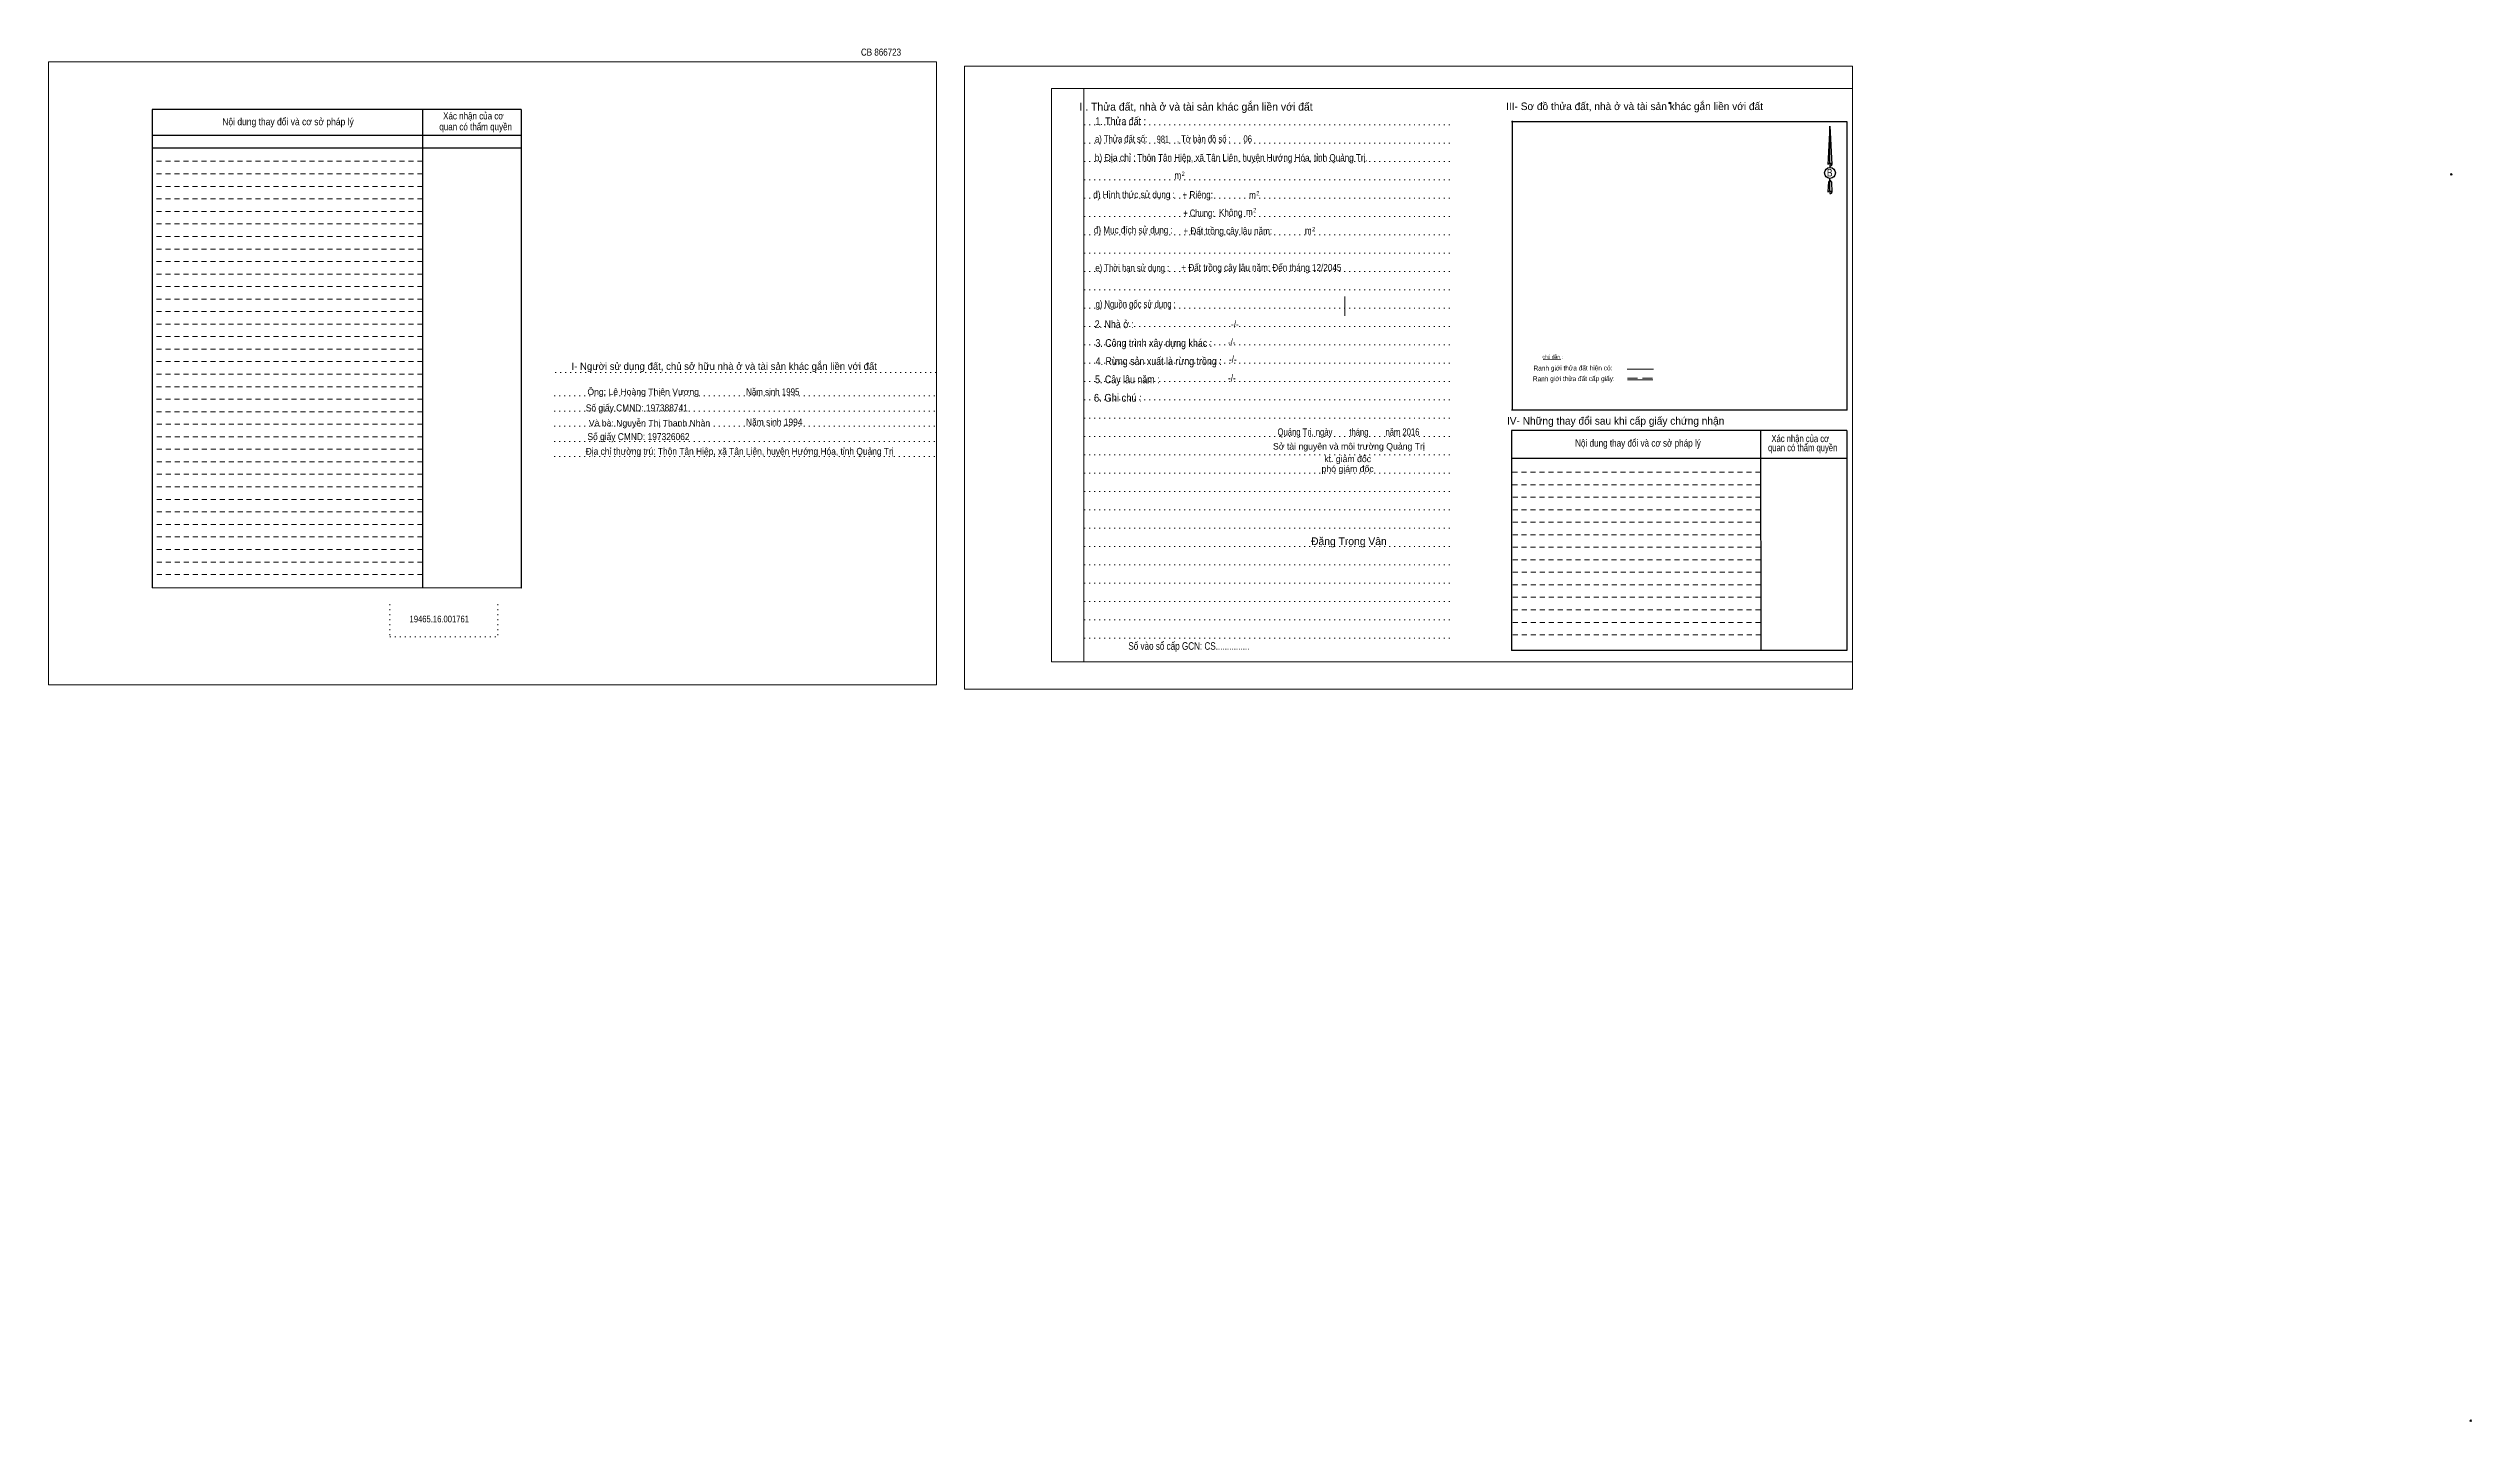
# Model space of a CAD drawing. Header units: metres. Extents: x 548509 to 549671, y 1838573 to 1838916.
# Drawn here: x 548509 to 549069, y 1838599 to 1838916 of the extents above; entities that cross this region are included whole.
import ezdxf
from ezdxf.enums import TextEntityAlignment as Align

# ---------------------------------------------------------------- set-up
doc = ezdxf.new("R2010")
doc.units = ezdxf.units.M
doc.header["$LTSCALE"] = 0.77
doc.header["$PDMODE"] = 32
doc.header["$PDSIZE"] = 0.385
for name, pattern in [('DOTTED', [1.5, 0.3, -1.2]), ('MEDIUM_DASHED', [4.5, 3, -1.5]), ('SHORT_DASHED', [2.7, 1.5, -1.2])]:
    doc.linetypes.add(name, pattern=pattern)
for name, color, linetype, lineweight in [('1', 7, 'DOTTED', 13), ('15', 7, 'Continuous', 13), ('18', 7, 'Continuous', 25), ('2', 7, 'SHORT_DASHED', 13), ('28', 7, 'Continuous', 13), ('55', 7, 'Continuous', 13)]:
    doc.layers.add(name, color=color, linetype=linetype, lineweight=lineweight)
doc.layers.add('40', color=7, linetype='Continuous')

msp = doc.modelspace()

# ---------------------------------------------------------------- linework, layer by layer
at = {"layer": '1', "linetype": 'Continuous'}
for p, q in [((548740.84, 1838907), (548925.94, 1838907)), ((548740.84, 1838907), (548740.84, 1838774.5)), ((548925.94, 1838907), (548925.94, 1838773.38)), ((548740.84, 1838774.5), (548925.94, 1838774.5))]:
    msp.add_line(p, q, dxfattribs=at)
at = {"layer": '1'}
for p, q in [((548748.34, 1838907), (548748.34, 1838774.5)), ((548748.34, 1838907), (548748.34, 1838774.5)), ((548748.4, 1838898.6), (548832.94, 1838898.6)), ((548748.4, 1838894.36), (548832.94, 1838894.36)), ((548748.4, 1838890.12), (548832.94, 1838890.12)), ((548748.4, 1838885.9), (548832.94, 1838885.9)), ((548748.4, 1838881.66), (548832.94, 1838881.66)), ((548748.4, 1838877.42), (548832.94, 1838877.42)), ((548748.4, 1838873.18), (548832.94, 1838873.18)), ((548748.4, 1838868.96), (548832.94, 1838868.96)), ((548748.4, 1838864.7), (548832.94, 1838864.7)), ((548748.4, 1838860.48), (548832.94, 1838860.48)), ((548748.4, 1838856.24), (548832.94, 1838856.24)), ((548748.4, 1838852), (548832.94, 1838852)), ((548748.4, 1838847.76), (548832.94, 1838847.76)), ((548626.18, 1838841.38), (548714.24, 1838841.38)), ((548748.4, 1838843.54), (548832.94, 1838843.54)), ((548748.4, 1838839.3), (548832.94, 1838839.3)), ((548625.9, 1838835.98), (548713.94, 1838835.98)), ((548748.4, 1838835.06), (548832.94, 1838835.06)), ((548625.9, 1838832.48), (548713.94, 1838832.48)), ((548625.9, 1838828.98), (548713.94, 1838828.98)), ((548748.4, 1838830.82), (548832.94, 1838830.82)), ((548625.9, 1838825.48), (548713.94, 1838825.48)), ((548625.9, 1838821.98), (548713.94, 1838821.98)), ((548748.4, 1838826.58), (548832.94, 1838826.58)), ((548748.4, 1838822.36), (548832.94, 1838822.36)), ((548748.4, 1838818.12), (548832.94, 1838818.12)), ((548748.4, 1838813.88), (548832.94, 1838813.88)), ((548748.4, 1838809.64), (548832.94, 1838809.64)), ((548748.4, 1838805.42), (548832.94, 1838805.42)), ((548748.4, 1838801.18), (548832.94, 1838801.18)), ((548748.4, 1838796.94), (548832.94, 1838796.94)), ((548748.4, 1838792.7), (548832.94, 1838792.7)), ((548748.4, 1838788.48), (548832.94, 1838788.48)), ((548587.96, 1838787.86), (548587.96, 1838780.34)), ((548612.94, 1838787.86), (548612.94, 1838780.34)), ((548748.4, 1838784.24), (548832.94, 1838784.24)), ((548587.96, 1838780.34), (548612.94, 1838780.34)), ((548748.4, 1838780), (548832.94, 1838780))]:
    msp.add_line(p, q, dxfattribs=at)
at = {"layer": '1', "linetype": 'Continuous'}
for points in [[(548509.06, 1838769.2), (548714.26, 1838769.2), (548714.26, 1838913.2), (548509.06, 1838913.2)], [(548509.06, 1838913.2), (548714.26, 1838913.2), (548714.26, 1838769.2), (548509.06, 1838769.2)], [(548509.06, 1838769.2), (548714.26, 1838769.2), (548714.26, 1838913.2), (548509.06, 1838913.2)], [(548720.74, 1838768.2), (548925.94, 1838768.2), (548925.94, 1838912.2), (548720.74, 1838912.2)], [(548748.34, 1838907), (548925.94, 1838907), (548925.94, 1838774.5), (548748.34, 1838774.5)]]:
    msp.add_lwpolyline(points, close=True, dxfattribs=at)
at = {"layer": '15'}
msp.add_line((548808.68, 1838858.95), (548808.68, 1838854.5), dxfattribs=at)
at = {"layer": '18'}
for p, q in [((548920.74, 1838898.3), (548921.22, 1838889.46)), ((548920.74, 1838898.3), (548921.22, 1838889.46)), ((548920.74, 1838898.3), (548921.22, 1838889.46)), ((548920.36, 1838890.84), (548920.28, 1838889.48)), ((548920.74, 1838889.76), (548920.74, 1838889.42)), ((548920.74, 1838889.42), (548920.74, 1838889.16)), ((548920.74, 1838889.16), (548920.74, 1838888.82)), ((548920.74, 1838889.16), (548920.74, 1838888.82)), ((548920.74, 1838889.16), (548920.74, 1838888.82)), ((548921.22, 1838889.46), (548921.22, 1838889.48)), ((548920.74, 1838885.84), (548920.74, 1838886.24)), ((548920.74, 1838885.84), (548920.74, 1838886.24)), ((548920.74, 1838885.84), (548920.74, 1838886.24)), ((548920.74, 1838885.84), (548921.1, 1838885.36)), ((548920.74, 1838885.84), (548921.1, 1838885.36)), ((548920.74, 1838885.84), (548921.1, 1838885.36)), ((548920.74, 1838883.34), (548920.74, 1838883)), ((548921.1, 1838885.36), (548921.22, 1838883.04)), ((548921.1, 1838885.36), (548921.22, 1838883.04)), ((548921.1, 1838885.36), (548921.22, 1838883.04)), ((548920.74, 1838883), (548920.74, 1838882.74)), ((548921.22, 1838883.04), (548921.22, 1838883.06))]:
    msp.add_line(p, q, dxfattribs=at)
for points in [[(548920.74, 1838889.76), (548920.74, 1838898.3), (548920.36, 1838890.84)], [(548920.74, 1838883.34), (548920.74, 1838885.84), (548920.42, 1838885.36), (548920.36, 1838884.42), (548920.28, 1838883.06)]]:
    msp.add_lwpolyline(points, dxfattribs=at)
for centre, start_param, end_param in [((548920.764, 1838889.4382), 1.57079633, 3.07445202), ((548920.764, 1838889.4382), 0.06714063, 1.57079633), ((548920.764, 1838889.4382), 4.71238898, 6.28318531), ((548920.764, 1838883.0177), 1.57079633, 2.49106941), ((548920.764, 1838883.0177), 0.06714063, 1.57079633), ((548920.764, 1838883.0177), 2.49106941, 3.07427841), ((548920.764, 1838883.0177), 4.71238898, 6.28318531)]:
    msp.add_ellipse(centre, major_axis=(0.4535, 0), ratio=0.655448, start_param=start_param, end_param=end_param, dxfattribs=at)
msp.add_ellipse((548920.7636, 1838887.4997), major_axis=(0, 1.258), ratio=0.983453, dxfattribs=at)
at = {"layer": '2', "linetype": 'Continuous', "lineweight": 25}
for p, q in [((548618.32, 1838902.16), (548533.06, 1838902.16)), ((548533.06, 1838902.16), (548533.06, 1838791.64)), ((548595.48, 1838902.16), (548595.52, 1838791.56)), ((548618.32, 1838896.12), (548533.16, 1838896.12)), ((548618.32, 1838893.24), (548533.16, 1838893.24))]:
    msp.add_line(p, q, dxfattribs=at)
at = {"layer": '2'}
for p, q in [((548595.48, 1838890.18), (548533.04, 1838890.18)), ((548595.48, 1838887.28), (548533.04, 1838887.28)), ((548595.48, 1838887.28), (548533.06, 1838887.28)), ((548595.48, 1838884.38), (548533.06, 1838884.38)), ((548595.48, 1838881.5), (548533.06, 1838881.5)), ((548595.48, 1838878.6), (548533.06, 1838878.6)), ((548595.48, 1838875.7), (548533.06, 1838875.7)), ((548595.48, 1838872.82), (548533.06, 1838872.82)), ((548595.5, 1838869.92), (548533.06, 1838869.92)), ((548595.5, 1838867.04), (548533.06, 1838867.04)), ((548595.5, 1838864.14), (548533.06, 1838864.14)), ((548595.5, 1838861.24), (548533.06, 1838861.24)), ((548595.5, 1838858.36), (548533.06, 1838858.36)), ((548595.5, 1838855.46), (548533.06, 1838855.46)), ((548595.5, 1838852.56), (548533.06, 1838852.56)), ((548595.5, 1838849.68), (548533.06, 1838849.68)), ((548595.5, 1838846.78), (548533.06, 1838846.78)), ((548595.5, 1838843.9), (548533.06, 1838843.9)), ((548595.5, 1838841), (548533.06, 1838841)), ((548595.5, 1838838.1), (548533.06, 1838838.1)), ((548595.5, 1838835.22), (548533.06, 1838835.22)), ((548595.5, 1838832.32), (548533.06, 1838832.32)), ((548595.52, 1838829.42), (548533.06, 1838829.42)), ((548595.52, 1838826.54), (548533.06, 1838826.54)), ((548595.52, 1838823.64), (548533.06, 1838823.64)), ((548595.52, 1838820.74), (548533.06, 1838820.74)), ((548595.52, 1838817.86), (548533.06, 1838817.86)), ((548595.52, 1838814.96), (548533.06, 1838814.96)), ((548595.52, 1838812.08), (548533.06, 1838812.08)), ((548904.7, 1838815.46), (548847.14, 1838815.46)), ((548904.72, 1838812.58), (548847.14, 1838812.58)), ((548595.52, 1838809.18), (548533.06, 1838809.18)), ((548595.52, 1838806.28), (548533.06, 1838806.28)), ((548904.72, 1838809.68), (548847.14, 1838809.68)), ((548904.72, 1838806.78), (548847.14, 1838806.78)), ((548595.52, 1838803.4), (548533.06, 1838803.4)), ((548595.52, 1838800.5), (548533.06, 1838800.5)), ((548904.72, 1838803.9), (548847.14, 1838803.9)), ((548904.72, 1838801), (548847.14, 1838801)), ((548595.52, 1838797.6), (548533.06, 1838797.6)), ((548595.52, 1838794.72), (548533.06, 1838794.72)), ((548904.72, 1838798.1), (548847.14, 1838798.1)), ((548904.74, 1838795.22), (548847.14, 1838795.22)), ((548904.74, 1838792.32), (548847.14, 1838792.32)), ((548904.74, 1838789.44), (548847.14, 1838789.44)), ((548904.74, 1838786.54), (548847.14, 1838786.54)), ((548904.74, 1838783.64), (548847.14, 1838783.64)), ((548904.76, 1838780.76), (548847.14, 1838780.76))]:
    msp.add_line(p, q, dxfattribs=at)
at = {"layer": '2', "linetype": 'Continuous', "lineweight": 25}
msp.add_lwpolyline([(548618.32, 1838902.16), (548618.28, 1838791.52), (548533.06, 1838791.64)], dxfattribs=at)
at = {"layer": '28', "lineweight": 25}
for p, q in [((548847.28, 1838899.56), (548847.28, 1838832.92)), ((548924.72, 1838832.7), (548847.2, 1838832.7)), ((548904.7, 1838828), (548904.76, 1838777.12)), ((548924.66, 1838828), (548924.62, 1838777.12)), ((548924.64, 1838821.54), (548847.14, 1838821.54)), ((548924.62, 1838777.12), (548847.14, 1838777.12))]:
    msp.add_line(p, q, dxfattribs=at)
at = {"layer": '28', "linetype": 'SHORT_DASHED'}
msp.add_line((548904.7, 1838818.36), (548847.14, 1838818.36), dxfattribs=at)
at = {"layer": '28', "lineweight": 25}
for points in [[(548924.72, 1838832.7), (548924.72, 1838899.34), (548847.2, 1838899.34)], [(548924.66, 1838828), (548847.14, 1838828), (548847.14, 1838777.12)]]:
    msp.add_lwpolyline(points, dxfattribs=at)
at = {"layer": '28'}
for p in [(548883.68, 1838903.66), (549064.35, 1838887.16), (549068.83, 1838599.2)]:
    msp.add_point(p, dxfattribs=at)
at = {"layer": '55'}
for p, q in [((548854.5, 1838844.4), (548858.54, 1838844.46)), ((548873.88, 1838842.14), (548879.98, 1838842.14)), ((548873.94, 1838839.66), (548879.8, 1838839.66)), ((548873.94, 1838839.66), (548879.8, 1838839.66))]:
    msp.add_line(p, q, dxfattribs=at)
at = {"layer": '55', "linetype": 'MEDIUM_DASHED'}
msp.add_line((548873.94, 1838840.1), (548879.94, 1838840.1), dxfattribs=at)

# ---------------------------------------------------------------- texts
at = {"layer": '18'}
for s, height, p in [('II. Thửa đất, nhà ở và tài sản khác gắn liền với đất', 1.8, (548774.26, 1838901.9)), ('Sở tài nguyên và môi trường Quảng Trị', 1.5, (548809.59, 1838823.58)), ('kt. giám đốc', 1.5, (548809.3, 1838820.68)), ('phó giám đốc', 1.5, (548809.29, 1838818.37)), ('Đặng Trọng Vân', 1.782, (548809.585, 1838801.52))]:
    msp.add_text(s, height=height, dxfattribs=at).set_placement(p, align=Align.CENTER)
for s, height, width, p in [('1. Thửa đất :', 1.8, 0.85, (548756.845, 1838898.54)), ('a) Thửa đất số:              , Tờ bản đồ số : ', 1.65, 0.8, (548766.84, 1838894.53)), ('981', 1.65, 0.75, (548766.605, 1838894.48)), ('06', 1.65, 0.8, (548786.2, 1838894.54)), ('b) Địa chỉ : ', 1.65, 0.9, (548755.84, 1838890.2)), ('Thôn Tân Hiệp, xã Tân Liên, huyện Hướng Hóa, tỉnh Quảng Trị.', 1.65, 0.85, (548787.3, 1838890.19)), ('d) Hình thức sử dụng :', 1.65, 0.85, (548759.935, 1838881.68)), (' m', 1.65, 0.85, (548769.795, 1838886.11)), ('2', 1, 0.75, (548771.285, 1838886.81)), ('+ Riêng: ', 1.65, 0.85, (548774.905, 1838881.64)), ('2', 1, 0.75, (548788.565, 1838882.3)), ('B', 1.728, 0.85, (548920.685, 1838886.68)), ('       + Chung:', 1.65, 0.8, (548773.175, 1838877.4)), ('Không', 1.65, 0.85, (548782.275, 1838877.52)), (' m', 1.65, 0.85, (548786.315, 1838877.68)), (' m', 1.65, 0.85, (548787.055, 1838881.58)), ('2', 1, 0.75, (548787.825, 1838878.4)), ('đ) Mục đích sử dụng :', 1.65, 0.85, (548759.765, 1838873.5)), ('+ Đất trồng cây lâu năm:', 1.65, 0.85, (548781.6, 1838873.28)), (' m', 1.65, 0.85, (548799.945, 1838873.33)), ('2', 1, 0.75, (548801.455, 1838874.03)), ('e) Thời hạn sử dụng :', 1.65, 0.8, (548759.53, 1838864.74)), ('+ Đất trồng cây lâu năm: Đến tháng 12/2045', 1.65, 0.85, (548789.365, 1838864.81)), ('g) Nguồn gốc sử dụng :', 1.65, 0.8, (548760.32, 1838856.38)), ('2. Nhà ở :', 1.8, 0.85, (548755.375, 1838851.64)), ('3. Công trình xây dựng khác :', 1.8, 0.85, (548764.49, 1838847.3)), ('4. Rừng sản xuất là rừng trồng :', 1.8, 0.85, (548765.625, 1838843.1)), ('5. Cây lâu năm :', 1.8, 0.85, (548758.37, 1838838.9)), ('6. Ghi chú :', 1.8, 0.9, (548756.215, 1838834.64)), ('Quảng Trị, ngày        tháng        năm 2016', 1.65, 0.8, (548809.495, 1838826.82)), ('19465.16.001761', 1.55, 0.85, (548599.37, 1838783.66)), ('Số vào sổ cấp GCN: CS...............', 1.75, 0.8, (548772.61, 1838777.32))]:
    msp.add_text(s, height=height, dxfattribs=dict(at, width=width)).set_placement(p, align=Align.CENTER)
at = {"layer": '2'}
for s, width, p in [('Nội dung thay đổi và cơ sở pháp lý', 0.9, (548564.42, 1838898.52)), ('Nội dung thay đổi và cơ sở pháp lý', 0.9, (548564.42, 1838898.52)), ('Xác nhận của cơ', 0.85, (548607.255, 1838899.86)), ('Xác nhận của cơ', 0.85, (548607.255, 1838899.86)), (' quan có thẩm quyền', 0.85, (548607.525, 1838897.36)), (' quan có thẩm quyền', 0.85, (548607.525, 1838897.36))]:
    msp.add_text(s, height=1.63, dxfattribs=dict(at, width=width)).set_placement(p, align=Align.CENTER)
at = {"layer": '28'}
for s, height, p in [('III- Sơ đồ thửa đất, nhà ở và tài sản khác gắn liền với đất', 1.75, (548875.6, 1838902.02)), ('I- Người sử dụng đất, chủ sở hữu nhà ở và tài sản khác gắn liền với đất', 1.653, (548665.225, 1838842)), ('Ông: Lê Hoàng Thiên Vương', 1.49, (548646.505, 1838836.18)), ('Và bà: Nguyễn Thị Thanh Nhàn', 1.49, (548647.96, 1838828.95)), ('IV- Những thay đổi sau khi cấp giấy chứng nhận', 1.75, (548871.225, 1838829.34))]:
    msp.add_text(s, height=height, dxfattribs=at).set_placement(p, align=Align.CENTER)
for s, height, width, p in [('-/-', 1.65, 0.85, (548783.255, 1838851.74)), ('-/-', 1.65, 0.85, (548782.495, 1838847.56)), ('-/-', 1.65, 0.85, (548782.755, 1838843.6)), ('-/-', 1.65, 0.85, (548782.555, 1838839.28)), ('Số giấy CMND: 197388741', 1.61, 0.9, (548645.035, 1838832.41)), ('Năm sinh 1995', 1.61, 0.85, (548676.445, 1838836.12)), ('Số giấy CMND: 197326062', 1.61, 0.9, (548645.42, 1838825.77)), ('Năm sinh 1994', 1.61, 0.9, (548676.79, 1838829.13)), ('Địa chỉ thường trú: Thôn Tân Hiệp, xã Tân Liên, huyện Hướng Hóa, tỉnh Quảng Trị', 1.61, 0.9, (548668.8, 1838822.37)), ('Nội dung thay đổi và cơ sở pháp lý', 1.65, 0.85, (548876.39, 1838824.26)), (' quan có thẩm quyền', 1.65, 0.8, (548914.205, 1838823.2)), ('Xác nhận của cơ', 1.65, 0.8, (548913.895, 1838825.3))]:
    msp.add_text(s, height=height, dxfattribs=dict(at, width=width)).set_placement(p, align=Align.CENTER)
at = {"layer": '40', "width": 0.85}
msp.add_text('CB 866723', height=1.63, dxfattribs=at).set_placement((548701.46, 1838914.6), align=Align.CENTER)
at = {"layer": '55'}
msp.add_text('chú dẫn :', height=0.8272, rotation=359.974, dxfattribs=at).set_placement((548856.6598, 1838844.5989), align=Align.CENTER)
at = {"layer": '55', "width": 0.8}
for s, height, p in [('Ranh giới thửa đất cấp giấy:', 1.122, (548861.5637, 1838839.3981)), ('Ranh giới thửa đất hiện có:', 1.127, (548861.3637, 1838841.8575))]:
    msp.add_text(s, height=height, rotation=0.135, dxfattribs=at).set_placement(p, align=Align.CENTER)

doc.saveas('drawing.dxf')
